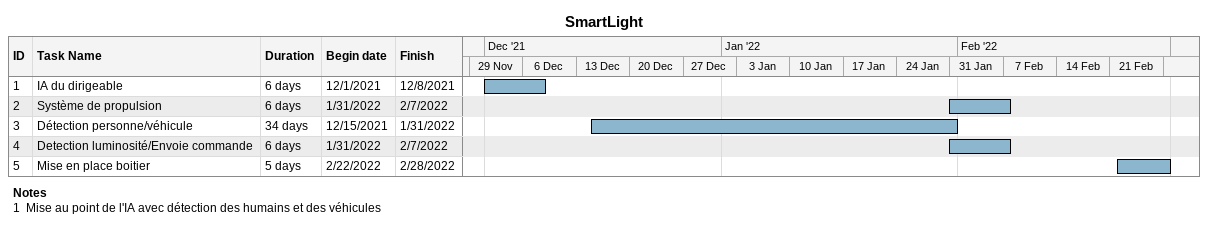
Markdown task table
SmartLight

| ID | Task | Duration | Start | Finish |
|---|---|---|---|---|
| 1 | IA du dirigeable | 6d | 2021-12-01 | 2021-12-08 |
| 2 | Système de propulsion | 6d | 2022-01-31 | 2022-02-07 |
| 3 | Détection personne/véhicule | 34d | 2021-12-15 | 2022-01-31 |
| 4 | Detection luminosité/Envoie commande | 6d | 2022-01-31 | 2022-02-07 |
| 5 | Mise en place boitier | 5d | 2022-02-22 | 2022-02-28 |

Notes
- 1: Mise au point de l'IA avec détection des humains et des véhicules
